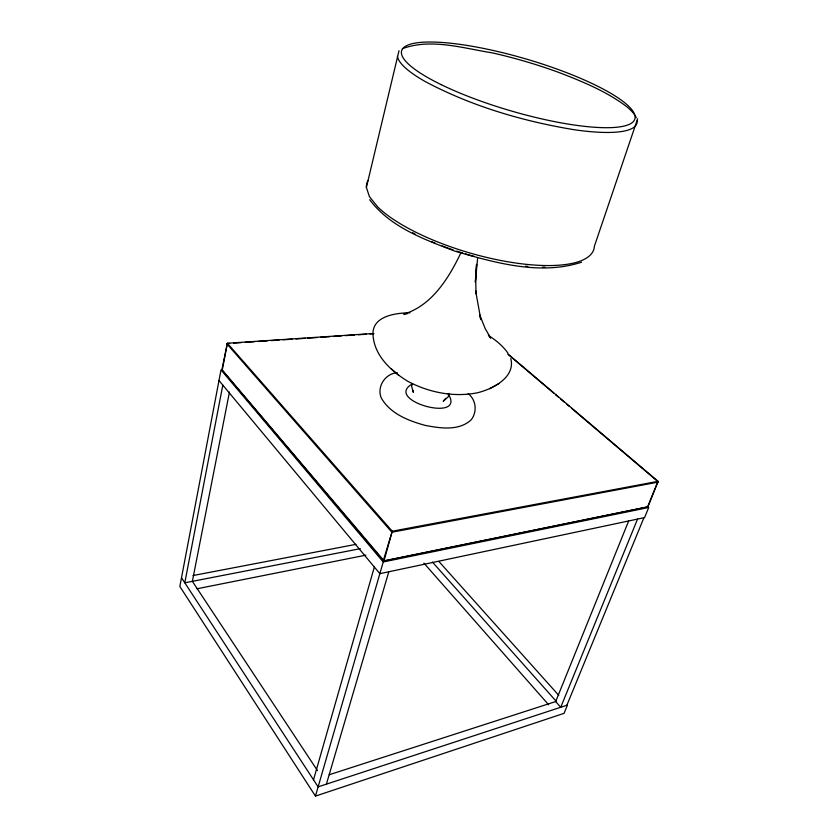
<?xml version="1.0" encoding="UTF-8"?>
<svg xmlns="http://www.w3.org/2000/svg" width="838" height="838" viewBox="0 0 838 838"><rect width="100%" height="100%" fill="white"/><g stroke="black" fill="none" stroke-linecap="round" stroke-linejoin="round"><path stroke-width="1.26" d="M448.843 393.451L448.278 396.783L443.218 401.287L445.806 398.27M477.629 258.104L475.345 282.186L476.56 264.358L475.722 278.876L476.026 293.918L475.607 290.702L480.823 319.676L479.828 315.528M508.614 354.537L658.05 481.337L647.994 506.833L383.595 561.104L221.902 369.778L227.37 343.245L373.004 333.514M221.902 369.778L384.045 560.842L392.257 531.208L227.37 343.245L222.217 370.281M222.814 385.113L184.8 582.808L360.35 548.67M229.465 392.048L192.373 581.331L317.476 770.614M367.882 180.694A118.21 38.255 16.2 0 0 366.395 187.461L369.443 196.679L377.77 206.976A118.21 38.255 16.2 0 0 504.926 261.257A118.21 38.255 16.2 0 0 594.372 246.288L637.634 118.755M412.097 384.453L411.657 386.475L413.406 392.362L412.767 390.288M366.384 187.461L399.024 50.699M313.517 779.811L374.335 567.033M383.312 560.601L392.257 531.208L658.05 481.337L647.481 507.074M315.444 796.1L383.249 561.952L221.012 369.893L179.845 586.453L315.444 796.1L564.068 713.337L567.473 705.062L318.126 786.861L181.5 577.749M326.411 784.148L388.811 571.767M628.636 521.027L555.678 701.574L560.737 707.272L637.54 519.089M566.855 705.271L643.93 517.727M461.078 252.437C449.074 277.682 432.01 305.64 403.717 314.145L407.425 313.737M409.992 312.825C395.955 312.836 371.946 316.041 373.004 334.655C374.125 355.647 391.084 371.066 407.865 381.353C428.993 392.498 453.683 397.484 477.293 392.802C492.231 389.261 515.747 377.477 510.792 358.643M402.345 48.719C430.763 37.972 463.309 48.311 492.231 52.857A124.673 28.052 16.3 0 1 559.868 72.833C583.07 81.81 606.471 91.405 626.478 106.489A124.673 28.052 16.3 0 1 636.293 117.749M489.602 388.78L499.102 383.511M412.631 383.804C382.086 400.386 467.164 423.839 448.131 393.818M329.229 774.741L556.285 701.375L432.429 562.068M581.614 262.2C540.101 275.681 495.426 262.849 454.992 251.18C424.154 239.385 390.12 227.15 369.684 199.695M397.254 372.669C385.229 373.58 376.681 386.569 381.185 397.788C389.984 413.616 408.42 420.77 425.013 425.337C440.076 428.281 459.224 431.266 471.396 419.597C477.356 411.479 476.141 399.967 468.201 393.63M384.045 560.842L647.994 506.833M383.249 561.952L648.727 507.482L644.558 517.601L379.865 573.663L218.99 380.525M197.066 588.758L365.829 555.175M193.044 575.538L355.951 544.354M392.362 532.14L658.144 482.112M227.067 343.57L229.664 343.402M233.572 343.14L241.365 342.616M245.272 342.354L254.364 341.747M258.272 341.485L267.364 340.867M271.271 340.605L279.064 340.092M282.972 339.83L292.064 339.212M295.971 338.95L305.063 338.343M307.672 338.164L316.764 337.557M320.671 337.295L329.763 336.687M333.671 336.426L341.464 335.902M345.371 335.64L354.464 335.032M358.371 334.771L366.164 334.247M370.071 333.985L373.968 333.723M489.319 336.059C496.515 340.637 503.156 346.272 508.069 353.301M391.325 368.888L398.731 375.267M507.765 354.149L553.583 393.032M555.573 394.719L558.558 397.254M560.559 398.951L564.54 402.334M566.53 404.021L569.515 406.556M571.506 408.253L658.155 481.798M438.871 561.45L558.778 695.362M423.913 563.136L548.639 704.779M226.847 343.821L391.618 531.9M488.324 334.812L489.832 336.635M489.193 336.122L490.733 338.112L485.129 328.465L479.577 314.491M544.962 267.228A114.89 37.438 16.2 0 1 542.437 267.196M527.867 266.421A114.89 37.438 16.2 0 1 525.499 266.191M474.277 256.438A114.89 37.438 16.2 0 1 465.446 253.893M462.932 253.118A114.89 37.438 16.2 0 1 456.72 251.128M453.054 249.881A114.89 37.438 16.2 0 1 442.16 245.932M435.132 243.135A114.89 37.438 16.2 0 1 431.717 241.7M414.925 233.896A114.89 37.438 16.2 0 1 412.694 232.744M637.131 120.997A124.673 28.052 16.3 0 1 574.271 129.733C522.661 121.217 471.658 106.206 425.337 81.621A124.673 28.052 16.3 0 1 397.422 56.376M441.207 84.659A121.489 27.026 16.3 0 0 632.837 122.086A121.489 27.026 16.3 0 0 480.666 47.85A121.489 27.026 16.3 0 0 441.207 84.659"/></g></svg>
